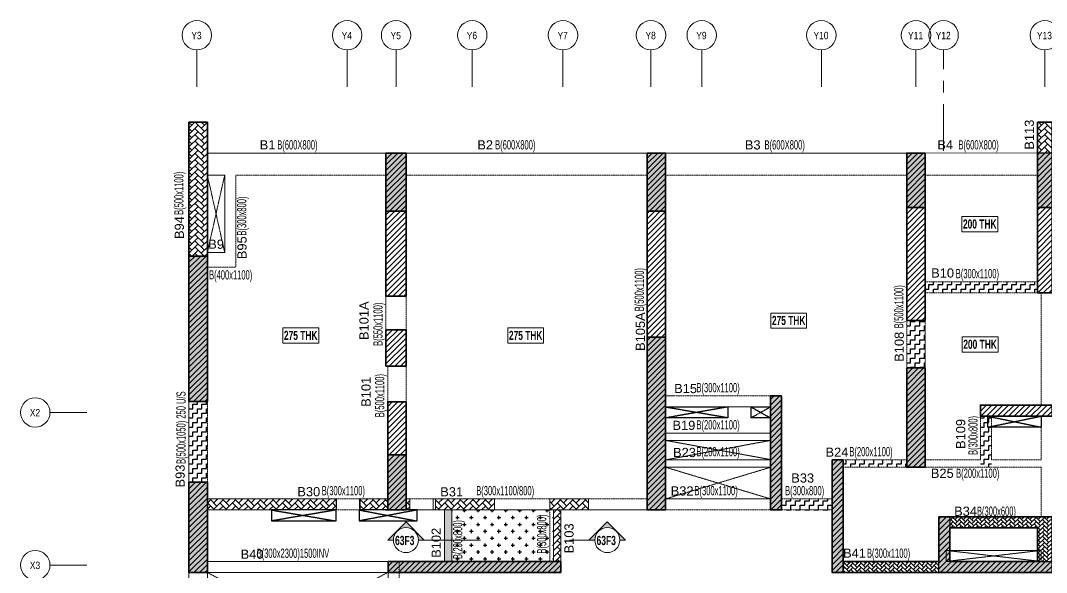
# Model space of a CAD drawing. Header units: millimetres. Extents: x 41 to 69485, y 10 to 32708.
# Drawn here: x 41 to 27914, y 17704 to 32708 of the extents above; entities that cross this region are included whole.
import ezdxf
from ezdxf.enums import TextEntityAlignment as Align

# ---------------------------------------------------------------- set-up
doc = ezdxf.new("R2010")
doc.units = ezdxf.units.MM
doc.linetypes.add('Grid Line', pattern=[2222.5, 1270, -317.5, 317.5, -317.5])
doc.linetypes.add('HIDDEN', pattern=[0.375, 0.25, -0.125])
for name, color, linetype, lineweight in [('A-FLOR-IDEN', 11, 'Continuous', 9), ('A-GRIDS', 8, 'Continuous', 9), ('A-HIDD-ABVE', 8, 'HIDDEN', 20), ('G-ANNO-SYMB', 1, 'Continuous', 9), ('S-BEAM', 7, 'Continuous', 18), ('S-BEAM-IDEN', 2, 'Continuous', 9), ('S-COL HATCH', 9, 'Continuous', 0), ('S-COLS', 5, 'Continuous', 35), ('S-GRIDS', 8, 'Continuous', 9), ('S-WALL', 4, 'Continuous', 18)]:
    doc.layers.add(name, color=color, linetype=linetype, lineweight=lineweight)
for name, color, linetype in [('Beam Nos', 7, 'Continuous'), ('changes', 7, 'Continuous'), ('CUTOUT', 4, 'Continuous'), ('SUNK SLAB', 8, 'Continuous')]:
    doc.layers.add(name, color=color, linetype=linetype)
doc.styles.add('Arial Narrow', font='ARIALN.TTF', dxfattribs={"height": 400})
doc.styles.add('SC-BBS1', font='SansSerif')
doc.styles.add('Swis721 LtCn BT', font='swisscl.ttf', dxfattribs={"width": 0.9, "height": 233.355162})
doc.styles.add('Swis721 LtCn BT_B', font='', dxfattribs={"width": 0.9, "height": 246.918336})
doc.styles.get('Swis721 LtCn BT_B').set_extended_font_data('Swis721 LtCn BT', bold=True)
pattern_1 = [(45, (-31890644.18, 20635841.75), (-75.1300955, 75.1300955), [])]
pattern_2 = [(45, (-31792792.5, 20735559.75), (0, 169.7056275), [360, -120]), (135, (-31792707.64, 20735644.6), (1e-14, 169.7056275), [360, -120])]
pattern_3 = [(45, (-31792792.494, 20735559.75), (0, 113.13708499), [240, -80]), (135, (-31792735.926, 20735616.32), (9e-15, 113.13708499), [240, -80])]
pattern_4 = [(0, (-31789903.9, 20737405.89), (125, 125), [125, -125]), (90, (-31789778.9, 20737405.89), (-125, 125), [125, -125])]

# ---------------------------------------------------------------- blocks, each defined once
blk = doc.blocks.new('A$Cebf64a2d')
at = {"layer": 'S-COL HATCH', "transparency": 33554687}
h = blk.add_hatch(dxfattribs=at)
h.set_pattern_fill('ANSI31', color=256, scale=850)
h.set_pattern_definition(pattern_1)
h.paths.add_polyline_path([(7629, 22675), (7079, 22675), (7079, 18785), (7629, 18785)])
h = blk.add_hatch(dxfattribs=at)
h.set_pattern_fill('ANSI31', color=256, scale=850)
h.set_pattern_definition(pattern_1)
h.paths.add_polyline_path([(14179, 12975), (14679, 12975), (14679, 22675), (14179, 22675)])
h = blk.add_hatch(dxfattribs=at)
h.set_pattern_fill('ANSI31', color=256, scale=850)
h.set_pattern_definition(pattern_1)
h.paths.add_polyline_path([(21229, 18125), (21729, 18125), (21729, 22675), (21229, 22675)])
h = blk.add_hatch(dxfattribs=at)
h.set_pattern_fill('ANSI31', color=256, scale=850)
h.set_pattern_definition(pattern_1)
h.paths.add_polyline_path([(24779, 22681), (25179, 22681), (25179, 18875), (24779, 18875)])
h = blk.add_hatch(dxfattribs=at)
h.set_pattern_fill('ANSI31', color=256, scale=850)
h.set_pattern_definition(pattern_1)
h.paths.add_polyline_path([(2229, 19876), (1729, 19876), (1729, 15926), (2229, 15926)])
h = blk.add_hatch(dxfattribs=at)
h.set_pattern_fill('ANSI31', color=256, scale=850)
h.set_pattern_definition(pattern_1)
h.paths.add_polyline_path([(7629, 17875), (7079, 17875), (7079, 16885), (7629, 16885)])
h = blk.add_hatch(dxfattribs=at)
h.set_pattern_fill('ANSI31', color=256, scale=850)
h.set_pattern_definition(pattern_1)
h.paths.add_polyline_path([(21729, 16835), (21229, 16835), (21229, 14135), (21729, 14135)])
h = blk.add_hatch(dxfattribs=at)
h.set_pattern_fill('ANSI31', color=256, scale=850)
h.set_pattern_definition(pattern_1)
h.paths.add_polyline_path([(7629, 15675), (7629, 15675), (7629, 15775), (7629, 15915), (7129, 15915), (7129, 12975), (7629, 12975)])
h = blk.add_hatch(dxfattribs=at)
h.set_pattern_fill('ANSI31', color=256, scale=850)
h.set_pattern_definition(pattern_1)
h.paths.add_polyline_path([(17529, 12975), (17829, 12975), (17829, 16075), (17529, 16075)])
h = blk.add_hatch(dxfattribs=at)
h.set_pattern_fill('ANSI31', color=256, scale=850)
h.set_pattern_definition(pattern_1)
h.paths.add_polyline_path([(25179, 15825), (23229, 15825), (23229, 15525), (25179, 15525)])
h = blk.add_hatch(dxfattribs=at)
h.set_pattern_fill('ANSI31', color=256, scale=850)
h.set_pattern_definition(pattern_1)
h.paths.add_polyline_path([(19499, 14335), (19199, 14335), (19199, 11275), (19499, 11275), (19499, 11575)])
h = blk.add_hatch(dxfattribs=at)
h.set_pattern_fill('ANSI31', color=256, scale=850)
h.set_pattern_definition(pattern_1)
h.paths.add_polyline_path([(1729, 11275), (2229, 11275), (2229, 13726), (1729, 13726)])
h = blk.add_hatch(dxfattribs=at)
h.set_pattern_fill('ANSI31', color=256, scale=850)
h.set_pattern_definition(pattern_1)
h.paths.add_polyline_path([(22099, 12785), (22399, 12785), (22399, 11575), (25179, 11575), (25179, 11275), (22099, 11275)])
h = blk.add_hatch(dxfattribs=at)
h.set_pattern_fill('ANSI31', color=256, scale=850)
h.set_pattern_definition(pattern_1)
h.paths.add_polyline_path([(11829, 11575), (11629, 11575), (7439, 11575), (7439, 11275), (11829, 11275)])
h.paths.add_polyline_path([(7439, 11575), (7140, 11575), (7140, 11275), (7439, 11275)])
at = {"layer": 'changes'}
blk.add_line((24779, 22681), (25179, 22681), dxfattribs=at)
at = {"layer": 'changes', "elevation": 0}
blk.add_lwpolyline([(22099, 12785), (22399, 12785), (22399, 11575), (25179, 11575), (25179, 11275), (22099, 11275)], close=True, dxfattribs=at)
at = {"layer": 'S-BEAM', "color": 5, "elevation": 0}
for points in [[(5729, 13276), (2231, 13276), (2231, 12976), (5729, 12976)], [(6359, 13275), (7129, 13275), (7129, 12974), (6359, 12974)], [(7629, 13275), (7730, 13275), (7730, 12975), (7629, 12975)], [(8360, 13275), (10029, 13275), (10029, 12975), (8360, 12975)], [(11529, 13275), (12579, 13275), (12579, 12975), (11529, 12975)], [(11629, 12975), (11829, 12975), (11829, 11575), (11629, 11575)]]:
    blk.add_lwpolyline(points, close=True, dxfattribs=at)
at = {"layer": 'S-COL HATCH'}
blk.add_line((22399, 12485), (22399, 12785), dxfattribs=at)
at = {"layer": 'S-COLS'}
for p, q in [((2229, 23515), (2229, 23515)), ((2229, 19876), (1729, 19876)), ((7140, 11275, 0), (7140, 11575, 0)), ((19499, 11575), (19499, 11275))]:
    blk.add_line(p, q, dxfattribs=at)
at = {"layer": 'S-COLS', "elevation": 0}
for points in [[(2229, 23515), (2229, 15926), (1729, 15926), (1729, 23515)], [(24779, 23515), (25179, 23515), (25179, 18875), (24779, 18875)], [(7079, 22675), (7629, 22675), (7629, 18785), (7079, 18785)], [(14179, 12975), (14679, 12975), (14679, 22675), (14179, 22675)], [(21229, 18125), (21729, 18125), (21729, 22675), (21229, 22675)], [(7079, 17875), (7629, 17875), (7629, 16885), (7079, 16885)], [(21229, 16835), (21229, 14135), (21729, 14135), (21729, 16835)], [(17529, 16075), (17829, 16075), (17829, 12975), (17529, 12975)], [(25179, 15825), (23229, 15825), (23229, 15525), (25179, 15525)], [(19199, 14335), (19199, 11275), (25179, 11275), (25179, 12785), (22099, 12785), (22099, 11575), (19499, 11575), (19499, 14335), (19199, 14335)], [(1729, 13726), (2229, 13726), (2229, 11275), (1729, 11275)], [(24779, 12485), (22399, 12485), (22399, 11575), (24779, 11575)]]:
    blk.add_lwpolyline(points, close=True, dxfattribs=at)
for points in [[(7129, 12975), (7129, 15915), (7629, 15915), (7629, 12975), (7079, 12975)], [(7140, 11275), (11829, 11275), (11829, 11575), (7140, 11575)]]:
    blk.add_lwpolyline(points, dxfattribs=at)
blk = doc.blocks.new('A$C2f35dc8c')
at = {"layer": 'S-COL HATCH'}
h = blk.add_hatch(dxfattribs=at)
h.set_pattern_fill('AR-HBONE', color=256, scale=30)
h.set_pattern_definition(pattern_2)
h.paths.add_polyline_path([(1729, 23515), (2229, 23515), (2229, 19876), (1729, 19876)])
h = blk.add_hatch(dxfattribs=at)
h.set_pattern_fill('AR-HBONE', color=256, scale=30)
h.set_pattern_definition(pattern_2)
h.paths.add_polyline_path([(25179, 23515), (24779, 23515), (24779, 22681), (24779, 22681), (25179, 22681)])
at = {"layer": 'S-COL HATCH', "transparency": 33554687}
h = blk.add_hatch(color=256, dxfattribs=at)
h.dxf.hatch_style = 1
h.paths.add_polyline_path([(7079, 21100), (7629, 21100), (7629, 22675), (7079, 22675)])
h = blk.add_hatch(color=256, dxfattribs=at)
h.dxf.hatch_style = 1
h.paths.add_polyline_path([(14679, 22675), (14179, 22675), (14179, 21100), (14679, 21100)])
h = blk.add_hatch(color=256, dxfattribs=at)
h.dxf.hatch_style = 1
h.paths.add_polyline_path([(21229, 21200), (21729, 21200), (21729, 22675), (21229, 22675)])
h = blk.add_hatch(color=256, dxfattribs=at)
h.dxf.hatch_style = 1
h.paths.add_polyline_path([(24779, 22681), (25179, 22681), (25179, 21200), (24779, 21200)])
h = blk.add_hatch(color=256, dxfattribs=at)
h.dxf.hatch_style = 1
h.paths.add_polyline_path([(2229, 19876), (1729, 19876), (1729, 15926), (2229, 15926)])
h = blk.add_hatch(color=256, dxfattribs=at)
h.dxf.hatch_style = 1
h.paths.add_polyline_path([(14179, 17675), (14679, 17675), (14679, 12975), (14179, 12975)])
h = blk.add_hatch(color=256, dxfattribs=at)
h.dxf.hatch_style = 1
h.paths.add_polyline_path([(21729, 16835), (21229, 16835), (21229, 14135), (21729, 14135)])
h = blk.add_hatch(color=256, dxfattribs=at)
h.dxf.hatch_style = 1
h.paths.add_polyline_path([(17529, 12975), (17829, 12975), (17829, 16075), (17529, 16075)])
h = blk.add_hatch(color=256, dxfattribs=at)
h.dxf.hatch_style = 1
h.paths.add_polyline_path([(7629, 14408), (7629, 14464), (7629, 14475), (7129, 14475), (7129, 12975), (7629, 12975)])
h = blk.add_hatch(color=256, dxfattribs=at)
h.dxf.hatch_style = 1
h.paths.add_polyline_path([(19499, 14335), (19199, 14335), (19199, 11275), (19499, 11275), (19499, 11575)])
h = blk.add_hatch(color=256, dxfattribs=at)
h.dxf.hatch_style = 1
h.paths.add_polyline_path([(1729, 11275), (2229, 11275), (2229, 13726), (1729, 13726)])
at = {"layer": 'S-COL HATCH'}
h = blk.add_hatch(dxfattribs=at)
h.set_pattern_fill('AR-HBONE', color=256, scale=30)
h.set_pattern_definition(pattern_2)
h.paths.add_polyline_path([(5739, 13275), (2231, 13275), (2231, 12976), (5739, 12976)])
h = blk.add_hatch(dxfattribs=at)
h.set_pattern_fill('AR-HBONE', color=256, scale=30)
h.set_pattern_definition(pattern_2)
h.paths.add_polyline_path([(7129, 13275), (6379, 13275), (6379, 12974), (6910, 12974), (6910, 12975), (7129, 12975)])
h = blk.add_hatch(dxfattribs=at)
h.set_pattern_fill('AR-HBONE', color=256, scale=30)
h.set_pattern_definition(pattern_2)
h.paths.add_polyline_path([(7730, 13275), (7629, 13275), (7629, 12975), (7730, 12975)])
h = blk.add_hatch(dxfattribs=at)
h.set_pattern_fill('AR-HBONE', color=256, scale=30)
h.set_pattern_definition(pattern_2)
h.paths.add_polyline_path([(10029, 13275), (8430, 13275), (8430, 12975), (10029, 12975)])
h = blk.add_hatch(dxfattribs=at)
h.set_pattern_fill('AR-HBONE', color=256, scale=30)
h.set_pattern_definition(pattern_2)
h.paths.add_polyline_path([(11529, 13275), (11529, 12975), (12579, 12975), (12579, 13275)])
h = blk.add_hatch(dxfattribs=at)
h.set_pattern_fill('AR-HBONE', color=256, scale=30)
h.set_pattern_definition(pattern_2)
h.paths.add_polyline_path([(11829, 12975), (11629, 12975), (11629, 11575), (11829, 11575)])
at = {"layer": 'S-COL HATCH', "transparency": 33554687}
h = blk.add_hatch(color=256, dxfattribs=at)
h.dxf.hatch_style = 1
h.paths.add_polyline_path([(22099, 12785), (22399, 12785), (22399, 11575), (25179, 11575), (25179, 11275), (22099, 11275)])
at = {"layer": 'S-COL HATCH'}
h = blk.add_hatch(dxfattribs=at)
h.set_pattern_fill('AR-HBONE', color=256, scale=20)
h.set_pattern_definition(pattern_3)
h.paths.add_polyline_path([(24779, 12485), (24779, 11575), (24779, 11575), (24779, 11575), (25179, 11575), (25179, 12785), (22399, 12785), (22399, 12485), (22399, 12485)])
at = {"layer": 'S-COL HATCH', "transparency": 33554687}
h = blk.add_hatch(color=256, dxfattribs=at)
h.dxf.hatch_style = 1
h.paths.add_polyline_path([(11829, 11575), (11629, 11575), (7439, 11575), (7439, 11275), (11829, 11275)])
h.paths.add_polyline_path([(7439, 11575), (7140, 11575), (7140, 11275), (7439, 11275)])
at = {"layer": 'S-COL HATCH'}
h = blk.add_hatch(dxfattribs=at)
h.set_pattern_fill('AR-HBONE', color=256, scale=20)
h.set_pattern_definition(pattern_3)
h.paths.add_polyline_path([(19499, 11575), (19499, 11275), (22099, 11275), (22099, 11575)])
at = {"layer": 'changes'}
blk.add_line((24779, 22681, 0), (25179, 22681, 0), dxfattribs=at)
at = {"layer": 'changes', "elevation": 0}
blk.add_lwpolyline([(22099, 12785), (22399, 12785), (22399, 11575), (25179, 11575), (25179, 11275), (22099, 11275)], close=True, dxfattribs=at)
at = {"layer": 'S-BEAM', "color": 5, "elevation": 0}
for points in [[(5739, 13276), (2231, 13276), (2231, 12976), (5739, 12976)], [(6379, 13275), (7129, 13275), (7129, 12974), (6379, 12974)], [(7629, 13275), (7730, 13275), (7730, 12975), (7629, 12975)], [(8430, 13275), (10029, 13275), (10029, 12975), (8430, 12975)], [(11529, 13275), (12579, 13275), (12579, 12975), (11529, 12975)], [(11629, 12975), (11829, 12975), (11829, 11575), (11629, 11575)]]:
    blk.add_lwpolyline(points, close=True, dxfattribs=at)
at = {"layer": 'S-COL HATCH'}
blk.add_line((22399, 12485, 0), (22399, 12785, 0), dxfattribs=at)
at = {"layer": 'S-COLS'}
for p, q in [((2229, 23515, 0), (2229, 23515, 0)), ((2229, 19876, 0), (1729, 19876, 0)), ((7140, 11275, 0), (7140, 11575, 0)), ((19499, 11575, 0), (19499, 11275, 0))]:
    blk.add_line(p, q, dxfattribs=at)
at = {"layer": 'S-COLS', "elevation": 0}
for points in [[(2229, 23515), (2229, 15926), (1729, 15926), (1729, 23515)], [(24779, 23515), (25179, 23515), (25179, 21200), (24779, 21200)], [(7079, 22675), (7629, 22675), (7629, 21100), (7079, 21100)], [(14679, 22675), (14179, 22675), (14179, 21100), (14679, 21100)], [(21229, 21200), (21729, 21200), (21729, 22675), (21229, 22675)], [(14179, 17675), (14679, 17675), (14679, 12975), (14179, 12975)], [(21229, 16835), (21229, 14135), (21729, 14135), (21729, 16835)], [(17529, 16075), (17829, 16075), (17829, 12975), (17529, 12975)], [(19199, 14335), (19199, 11275), (25179, 11275), (25179, 12785), (22099, 12785), (22099, 11575), (19499, 11575), (19499, 14335), (19199, 14335)], [(1729, 13726), (2229, 13726), (2229, 11275), (1729, 11275)], [(24779, 12485), (22399, 12485), (22399, 11575), (24779, 11575)]]:
    blk.add_lwpolyline(points, close=True, dxfattribs=at)
for points in [[(14179, 21100), (14179, 22675), (14679, 22675), (14679, 21100)], [(14679, 17675), (14679, 12975), (14179, 12975), (14179, 17675)], [(7129, 12975), (7129, 14475), (7629, 14475), (7629, 12975), (7079, 12975)], [(7140, 11275), (11829, 11275), (11829, 11575), (7140, 11575)]]:
    blk.add_lwpolyline(points, dxfattribs=at)
blk = doc.blocks.new('A$C80c03267')
at = {"layer": 'CUTOUT', "color": 8, "linetype": 'HIDDEN'}
for p, q in [((11520, 3100), (9830, 2800)), ((9830, 3100), (11520, 2811)), ((12680, 3100), (12150, 2800)), ((12150, 3100), (12680, 2800)), ((18580, 2550), (20030, 2850)), ((18580, 2850), (20030, 2550)), ((880, 300), (-875, 1)), ((-875, 299), (880, 0)), ((3080, 300), (1500, 0)), ((3080, 300), (1500, 0)), ((1500, 300), (3080, 0))]:
    blk.add_line(p, q, dxfattribs=at)
at = {"layer": 'CUTOUT', "linetype": 'HIDDEN'}
blk.add_line((1500, 300), (3080, 0), dxfattribs=at)
at = {"layer": 'CUTOUT'}
for points in [[(9830, 3100), (11520, 3100), (11520, 2800), (9830, 2800)], [(12150, 3100), (12680, 3100), (12680, 2800), (12150, 2800)], [(18580, 2850), (20030, 2850), (20030, 2550), (18580, 2550)], [(-880, 0), (880, 0), (880, 300), (-880, 300)], [(1500, 0), (3080, 0), (3080, 300), (1500, 300)]]:
    blk.add_lwpolyline(points, close=True, dxfattribs=at)
blk = doc.blocks.new('Section - TL1-6743896-11TH FLOOR LVL')
at = {"layer": 'G-ANNO-SYMB'}
h = blk.add_hatch(color=8, dxfattribs=at)
edge = h.paths.add_edge_path()
edge.add_line((-9.4, 0), (-10.9, 0))
edge.add_line((-10.9, 0), (-5.94, 4.95))
edge.add_line((-5.94, 4.95), (-0.99, 0))
edge.add_line((-0.99, 0), (-2.6, 0))
edge.add_arc((-6, 0), 3.4, 0, 180)
at = {"layer": 'G-ANNO-SYMB', "color": 5}
for p, q in [((-5.94, 4.95), (-10.9, 0)), ((-0.99, 0), (-5.94, 4.95)), ((-10.9, 0), (-9.4, 0)), ((-2.6, 0), (4.24, 0)), ((-2.6, 0), (-0.99, 0))]:
    blk.add_line(p, q, dxfattribs=at)
at = {"layer": 'G-ANNO-SYMB'}
blk.add_arc((-6, 0), 3.4, 360, 180, dxfattribs=at)
at = {"layer": 'G-ANNO-SYMB', "color": 5}
for start, end in [(0, 180), (180, 0)]:
    blk.add_arc((-6, 0), 3.4, start, end, dxfattribs=at)
blk = doc.blocks.new('Grid - Type 1 Structural-6743905-11TH FLOOR LVL')
at = {"layer": 'A-GRIDS'}
blk.add_circle((0, 0), 4, dxfattribs=at)
blk = doc.blocks.new('A$Cf2260b48')
at = {"layer": 'S-GRIDS', "linetype": 'Grid Line'}
for p, q in [((-7583, 18003), (-7583, 19003)), ((-3500, 18003), (-3500, 19003)), ((-2170, 18003), (-2170, 19003)), ((-100, 18003), (-100, 19003)), ((2365, 18003), (2365, 19003)), ((4755, 18003), (4755, 19003)), ((6135, 18003), (6135, 19003)), ((9385, 18003), (9385, 19003)), ((11955, 18003), (11955, 19003)), ((12705, 16262), (12705, 19003)), ((15455, 18003), (15455, 19003)), ((-10572, 9150), (-11572, 9150)), ((-10572, 5000), (-11572, 5000))]:
    blk.add_line(p, q, dxfattribs=at)
at = {"layer": 'A-GRIDS', "xscale": 99.99999999999991, "yscale": 99.99999999999991, "zscale": 99.99999999999991}
for p in [(-7583, 19403), (-3500, 19403), (-2170, 19403), (-100, 19403), (2365, 19403), (4755, 19403), (6135, 19403), (9385, 19403), (11955, 19403), (12705, 19403), (15455, 19403)]:
    blk.add_blockref('Grid - Type 1 Structural-6743905-11TH FLOOR LVL', p, dxfattribs=at)
at = {"layer": 'A-GRIDS', "xscale": 99.99999999999991, "yscale": 99.99999999999991, "zscale": 99.99999999999991, "rotation": 89.99999999999982}
for p in [(-11972, 9150), (-11972, 5000)]:
    blk.add_blockref('Grid - Type 1 Structural-6743905-11TH FLOOR LVL', p, dxfattribs=at)
at = {"layer": 'A-GRIDS', "lineweight": 18, "char_height": 200, "attachment_point": 1, "style": 'Arial Narrow'}
for s, insert, width in [('Y3', (-7732, 19495), 352.74), ('Y4', (-3649, 19495), 352.74), ('Y5', (-2319, 19495), 352.74), ('Y6', (-249, 19495), 352.74), ('Y7', (2216, 19495), 352.74), ('Y8', (4606, 19495), 352.74), ('Y9', (5986, 19495), 352.74), ('Y10', (9170, 19495), 513.08), ('Y11', (11740, 19495), 513.08), ('Y12', (12490, 19495), 513.08), ('Y13', (15240, 19495), 513.08), ('X2', (-12119, 9244), 352.74), ('X3', (-12119, 5094), 352.74)]:
    blk.add_mtext(s, dxfattribs=dict(at, insert=insert, width=width))

msp = doc.modelspace()

# ---------------------------------------------------------------- hatches: boundary and pattern name
at = {"layer": 'SUNK SLAB'}
h = msp.add_hatch(dxfattribs=at)
h.set_pattern_fill('ZIGZAG', color=8, scale=1000, style=0)
h.set_pattern_definition(pattern_4)
h.paths.add_polyline_path([(22088, 19704.5), (20718, 19704.5), (20718, 19404.5), (22088, 19404.5)])
h.paths.add_polyline_path([(24118, 20764.5), (22388, 20764.5), (22388, 20764.5), (22388, 20564.5), (24118, 20564.5)])
h.paths.add_polyline_path([(24618, 24554.5), (24118, 24554.5), (24118, 23264.5), (24618, 23264.5)])
h.paths.add_polyline_path([(27668, 25604.5), (24618, 25604.5), (24618, 25304.5), (24718, 25304.5), (24718, 25304.5), (25628, 25304.5), (25628, 25304.5), (27668, 25304.5)])
h.paths.add_polyline_path([(26418, 21954.5), (26118, 21954.5), (26118, 20564.5), (26418, 20564.5)])
h = msp.add_hatch(dxfattribs=at)
h.set_pattern_fill('ZIGZAG', color=8, scale=1000, style=0)
h.set_pattern_definition(pattern_4)
h.paths.add_polyline_path([(5118, 22355), (4618, 22355), (4618, 20155), (5118, 20155)])
h = msp.add_hatch(dxfattribs=at)
h.set_pattern_fill('ZIGZAG', color=8, scale=1000, style=0)
h.set_pattern_definition(pattern_4)
h.paths.add_polyline_path([(50778, 19404.5), (50578, 19404.5), (50578, 18004.5), (50778, 18004.5)])
h.paths.add_polyline_path([(52007.9, 15704.5), (50322.3, 15704.5), (50322.3, 15304.5), (52007.9, 15304.5)])
h.paths.add_polyline_path([(11758, 19404.5), (11718, 19404.5), (11718, 19404.5), (11558, 19404.5), (11558, 18004.5), (11758, 18004.5)])
h.paths.add_polyline_path([(12013.6, 15704.5), (10328, 15704.5), (10328, 15704.5), (10328, 15304.5), (12013.6, 15304.5)])
h = msp.add_hatch(dxfattribs=at)
h.set_pattern_fill('CROSS', color=8, scale=750, style=0)
h.set_pattern_definition([(0, (-31349570.3, 21123636.32), (187.5, 187.5), [93.75, -281.25]), (90, (-31349523.43, 21123589.45), (-187.5, 187.5), [93.75, -281.25])])
h.paths.add_polyline_path([(11758, 19404.5), (11758, 18004.5), (14518, 18004.5), (14518, 19404.5)])
h.paths.add_polyline_path([(12184.6, 18006.2), (12184.6, 19279.5), (11657.4, 19279.5), (11657.4, 18006.2)], flags=9)

# ---------------------------------------------------------------- linework, layer by layer
at = {"layer": 'A-FLOR-IDEN', "color": 8, "flags": 128}
for points in [[(26589.4, 27379.2), (26589.4, 26967.4), (25611.9, 26967.4), (25611.9, 27379.2)], [(21398.4, 24756.2), (21398.4, 24344.4), (20420.9, 24344.4), (20420.9, 24756.2)], [(8141.9, 24350.7), (8141.9, 23938.9), (7164.4, 23938.9), (7164.4, 24350.7)], [(14253.4, 24350.7), (14253.4, 23938.9), (13275.9, 23938.9), (13275.9, 24350.7)], [(26598.4, 24108.7), (26598.4, 23696.9), (25620.9, 23696.9), (25620.9, 24108.7)]]:
    msp.add_lwpolyline(points, close=True, dxfattribs=at)
at = {"layer": 'A-HIDD-ABVE', "linetype": 'HIDDEN'}
for p, q in [((5588, 28504.5), (5118, 26404.5)), ((5588, 26404.5), (5118, 28504.5)), ((20417.9, 22204.5), (20418, 22204.5)), ((17567.9, 21294.5, 0), (20418, 20773.8, 0)), ((17567.9, 20764.5, 0), (20418, 21294.5)), ((17567.9, 19704.5, 0), (20418, 20564.5)), ((17568, 20564.5, 0), (20418, 19704.5, 0)), ((25188, 18304.6), (27768, 18004.5)), ((25188, 18004.5), (27768, 18304.6)), ((5118, 17704.5), (10028.3, 15104.5)), ((5118, 15104.5), (10016.3, 17704.5, 0))]:
    msp.add_line(p, q, dxfattribs=at)
at = {"layer": 'G-ANNO-SYMB'}
msp.add_line((11110.5, 18584.4), (12535.1, 18584.4), dxfattribs=at)
at = {"layer": 'S-BEAM'}
for p, q in [((5118, 29104.5), (10518, 29104.5)), ((10518, 29104.5), (17067.9, 29104.5, 0)), ((17568, 29104.5, 0), (24118, 29104.5, 0)), ((24618, 29104.5), (27668, 29110.3)), ((5118, 28504.5), (5588, 28504.5)), ((5588, 26404.5), (5588, 28504.5)), ((5117.9, 26404.5), (5588, 26404.5)), ((4618, 22355), (4618, 20155)), ((17818, 22504.5, 0), (17568, 22504.5, 0)), ((17568, 22204.5, 0), (20417.9, 22204.5, 0)), ((20417.9, 22204.5, 0), (20418, 22204.5, 0)), ((17568, 21494.5), (20418, 21494.5)), ((17568, 21294.5), (20418, 21294.5)), ((17568, 20764.5, 0), (20418, 20764.5, 0)), ((17568, 20564.5, 0), (20418, 20564.5)), ((17568, 19704.5), (20418, 19704.5, 0)), ((10518, 19404.5), (11558, 19404.5)), ((11558, 19404.5), (11558, 18004.5)), ((11758, 19404.5), (14418, 19404.5)), ((11758, 19404.5), (11758, 18004.5)), ((14718, 19404.5), (17067.9, 19404.5, 0)), ((4618, 18604.5), (4618, 15104.5)), ((5118, 18604.5), (5118, 15104.5)), ((5118, 18004.5, 0), (10028.3, 18004.5, 0)), ((5118, 17704.5, 0), (10016.3, 17704.5, 0)), ((10028.3, 15704.5), (10028.3, 17704.5, 0))]:
    msp.add_line(p, q, dxfattribs=at)
at = {"layer": 'S-BEAM', "linetype": 'HIDDEN'}
for p, q in [((5888, 28504.5), (10018, 28504.5)), ((5888, 26004.5), (5888, 28504.5)), ((10518, 28504.5), (17067.9, 28504.5, 0)), ((17568, 28504.5, 0), (24118, 28504.5)), ((24618, 28499.4), (27668, 28505.3)), ((24118, 27629.5), (24118, 23264.5)), ((24617.9, 23264.5, 0), (24617.9, 27629.5)), ((9968, 27484.1), (9968, 23809.5)), ((10518, 27529), (10518, 23997.5)), ((17067.9, 27529, 0), (17067.9, 24104.5)), ((17567.9, 24104.5, 0), (17568, 27529, 0)), ((5888, 26004.5), (5117.9, 26004.5)), ((27668, 25604.5), (24618, 25604.5)), ((27668, 25304.5), (24618, 25304.5)), ((27768, 25304.5), (27768, 22254.5)), ((10018, 23314.5), (10018, 22344.5)), ((10518, 23314.5), (10518, 22344.5)), ((5118, 22355), (5118, 20155)), ((17568, 22504.5, 0), (20418, 22504.5, 0)), ((26118, 21954.5), (26118, 20764.5)), ((26418, 21954.5), (26418, 20764.5)), ((27768, 20764.5), (27768, 21954.5)), ((22388, 20764.5), (24118, 20764.5)), ((26118, 20764.5), (24618, 20764.5)), ((27768, 20764.5), (26418, 20764.5)), ((22388, 20564.5), (24118, 20564.5)), ((27768, 20564.5), (24618, 20564.5)), ((27768, 19214.5), (27768, 20564.5)), ((5118, 19703.9), (10018, 19703.9)), ((10518, 19704.5), (17067.9, 19704.5, 0)), ((20718, 19704.5), (22088, 19704.5)), ((5118, 19405.5), (10018, 19403.3)), ((14418, 19404.5, 0), (14418, 18004.5, 0)), ((14718, 19404.5, 0), (14718, 18004.5, 0)), ((17568, 19404.5, 0), (20418, 19404.5, 0)), ((20718, 19404.5), (22088, 19404.5)), ((10328, 18004.5), (10328, 15704.5))]:
    msp.add_line(p, q, dxfattribs=at)
at = {"layer": 'S-BEAM', "elevation": 0}
msp.add_lwpolyline([(27768, 18004.5), (25188, 18004.5), (25188, 18304.6), (27768, 18304.6)], close=True, dxfattribs=at)

# ---------------------------------------------------------------- block references
at = {"layer": 'Beam Nos'}
msp.add_blockref('A$C80c03267', (7738.4, 19104.4), dxfattribs=at)
at = {"layer": 'changes'}
for name in ['A$C2f35dc8c', 'A$Cebf64a2d']:
    msp.add_blockref(name, (2888.6, 6429.3), dxfattribs=at)
at = {"layer": 'G-ANNO-SYMB', "xscale": 99.99999999999991, "yscale": 99.99999999999991, "zscale": 99.99999999999991}
msp.add_blockref('Section - TL1-6743896-11TH FLOOR LVL', (11110.5, 18584.4), dxfattribs=at)
at = {"layer": 'G-ANNO-SYMB', "extrusion": (0, 0, -1), "xscale": 99.99999999999991, "yscale": 99.99999999999991, "zscale": 99.99999999999991}
msp.add_blockref('Section - TL1-6743896-11TH FLOOR LVL', (-15384.4, 18584.4), dxfattribs=at)
at = {"layer": 'S-WALL'}
msp.add_blockref('A$Cf2260b48', (12413.6, 12904.5), dxfattribs=at)

# ---------------------------------------------------------------- texts
at = {"layer": 'A-FLOR-IDEN', "color": 1, "char_height": 246.92, "width": 1155, "attachment_point": 2, "line_spacing_factor": 0.964267, "style": 'Swis721 LtCn BT_B'}
for s, insert in [('200 THK', (26100.7, 27301.2)), ('275 THK', (20909.7, 24678.2)), ('275 THK', (7653.2, 24272.7)), ('275 THK', (13764.7, 24272.7)), ('200 THK', (26109.7, 24030.7))]:
    msp.add_mtext(s, dxfattribs=dict(at, insert=insert))
at = {"layer": 'Beam Nos', "style": 'SC-BBS1'}
for s, p in [('B113', (27646.6, 29604.9)), ('B94', (4555.2, 27079, 0)), ('B95', (6258.1, 26531.4)), ('B101A', (9570.4, 24547.6, 0)), ('B105A', (17080.2, 24251.3)), ('B108', (24112, 23838.7)), ('B101', (9626.8, 22615.2, 0)), ('B109', (25782.5, 21469.8)), ('B93', (4577.7, 20326, 0)), ('B103', (15141.7, 18631.4)), ('B102', (11534.1, 18510.9, 0))]:
    msp.add_text(s, height=250, rotation=90, dxfattribs=at).set_placement(p, align=Align.BOTTOM_CENTER)
for s, p in [('B1', (6752.7, 29126.9)), ('B2', (12663.7, 29126.9)), ('B3', (19933.7, 29126.9)), ('B4', (25161.2, 29128.6)), ('B9', (5353.7, 26427.3)), ('B10', (25091.5, 25645.3)), ('B15', (18109.6, 22504.5, 0)), ('B19', (18063.6, 21503.5)), ('B23', (18078.9, 20766.1, 0)), ('B24', (22221.1, 20773.5)), ('B33', (21289.9, 20072.6, 0)), ('B25', (25083.3, 20201.1, 0)), ('B30', (7872.3, 19700.6)), ('B31', (11754.5, 19697.1)), ('B32', (18015.5, 19722.1)), ('B34', (25715.2, 19169.4)), ('B40', (6330.8, 18001.1, 0)), ('B41', (22697.7, 18031))]:
    msp.add_text(s, height=250, dxfattribs=at).set_placement(p, align=Align.BOTTOM_CENTER)
at = {"layer": 'G-ANNO-SYMB', "char_height": 250, "width": 707.088, "attachment_point": 1, "style": 'Swis721 LtCn BT_B'}
for insert in [(10216.1, 18700.4), (15690, 18700.4)]:
    msp.add_mtext('63F3', dxfattribs=dict(at, insert=insert))
at = {"layer": 'S-BEAM-IDEN', "style": 'Swis721 LtCn BT', "width": 0.8}
for s, rotation, p in [('B(600X800)', 360, (7016, 29203.9, 0)), ('B(600X800)', 360, (12935.4, 29203.9, 0)), ('B(600X800)', 360, (20254.3, 29203.9, 0)), ('B(600X800)', 360, (25521.8, 29203.9, 0)), ('B(500x1100)', 90, (4466.9, 27424.6, 0)), ('B(300x800)', 90, (6174.8, 26862.7)), ('B(400x1100)', 360, (5163.5, 25668.9, 0)), ('B(500x1100)', 90, (16976.6, 24804.5, 0)), ('B(300x1100)', 360, (25449.8, 25703.9)), ('B(500x1100)', 90, (24026.6, 24339)), ('B(550x1100)', 90, (9876.6, 23865)), ('B(500x1100)', 90, (9924.2, 21925.2)), ('B(300x1100)', 360, (18405.4, 22603.9)), ('B(500x1050) 250 U/S', 90, (4526.6, 20654.5)), ('B(200x1100)', 360, (18405.4, 21593.9, 0)), ('B(300x800)', 90, (26041.9, 20898.2)), ('B(200x1100)', 360, (18405.4, 20863.9, 0)), ('B(200x1100)', 360, (22559.8, 20863.9)), ('B(300x1100)', 360, (8223.9, 19803.9)), ('B(300x1100/800)', 360, (12421.6, 19803.9)), ('B(300x1100)', 360, (18351.4, 19803.9)), ('B(300x800)', 360, (20813.5, 19803.9)), ('B(300x800)', 90, (14326.6, 18220.2, 0)), ('B(300x600)', 360, (26025.1, 19246, 0)), ('B(200x800)', 90, (12043, 18068.7)), ('B(300x2300)1500INV', 360, (6455.9, 18103.9, 0)), ('B(300x1100)', 360, (23035.9, 18103.9, 0))]:
    msp.add_text(s, height=250, rotation=rotation, dxfattribs=at).set_placement(p)
msp.add_text('B(200x1100)', height=250, dxfattribs=at).set_placement((25459.6, 20278.4))

doc.saveas('drawing.dxf')
